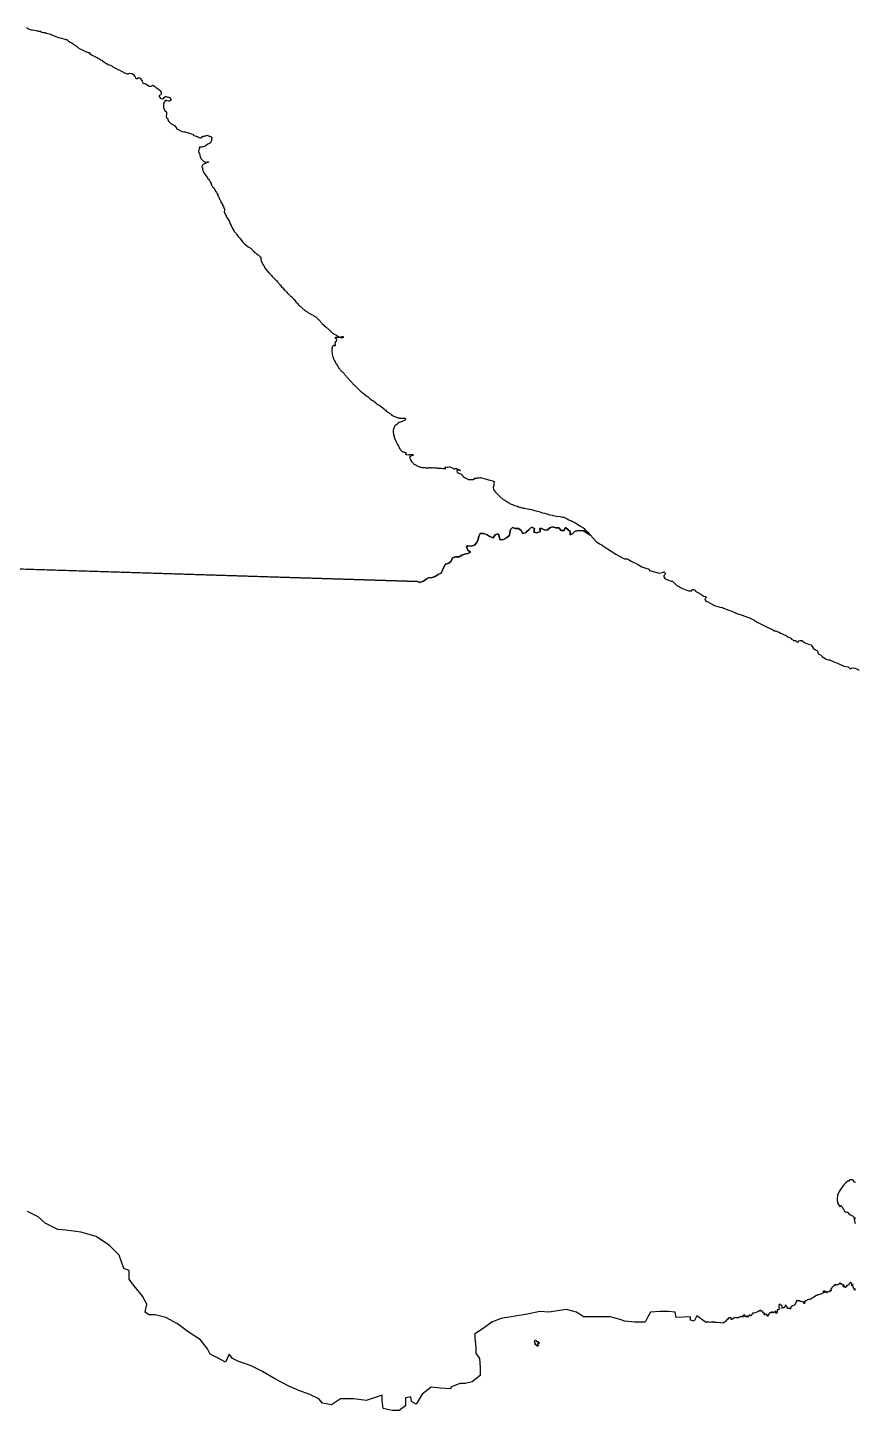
# Model space of a CAD drawing. Header units: inches. Extents: x 2525027 to 2750615, y 3895362 to 4165391.
# Drawn here: x 2637821 to 2694218, y 3895362 to 3989547 of the extents above; entities that cross this region are included whole.
import ezdxf

# ---------------------------------------------------------------- set-up
doc = ezdxf.new("R2010")
doc.units = ezdxf.units.IN
doc.header["$MEASUREMENT"] = 0
doc.layers.add('TDF.DBO', color=7, linetype='Continuous')

msp = doc.modelspace()

# ---------------------------------------------------------------- linework, layer by layer
at = {"layer": 'TDF.DBO'}
for points in [[(2637720.107, 3989546.636), (2637858.669, 3989484.259), (2637907.166, 3989449.605), (2638059.585, 3989408.021), (2638156.578, 3989401.09), (2638399.063, 3989359.506), (2638544.553, 3989317.921), (2638669.259, 3989297.129), (2638787.037, 3989241.683), (2638870.175, 3989220.891), (2639015.665, 3989227.822), (2639084.946, 3989172.376), (2639195.796, 3989158.514), (2639306.646, 3989130.791), (2639507.562, 3989040.692), (2639687.693, 3988957.523), (2639902.465, 3988874.354), (2640034.099, 3988846.631), (2640138.021, 3988825.839), (2640290.439, 3988791.185), (2640408.217, 3988735.739), (2640484.427, 3988735.739), (2640525.995, 3988701.085), (2640609.133, 3988631.778), (2640719.983, 3988562.471), (2640837.761, 3988507.025), (2640948.611, 3988416.925), (2641073.317, 3988326.825), (2641094.101, 3988326.825), (2641177.239, 3988271.379), (2641191.095, 3988243.656), (2641232.663, 3988202.072), (2641295.017, 3988181.28), (2641336.585, 3988125.834), (2641447.435, 3988070.388), (2641634.494, 3988001.08), (2641766.129, 3987931.773), (2641939.332, 3987848.604), (2642008.613, 3987848.604), (2642050.181, 3987786.227), (2642167.96, 3987696.128), (2642313.45, 3987619.89), (2642569.79, 3987488.206), (2642659.856, 3987439.69), (2642722.209, 3987425.829), (2642736.065, 3987391.175), (2642784.562, 3987356.521), (2642888.484, 3987335.729), (2642902.34, 3987294.145), (2642950.837, 3987252.56), (2643047.831, 3987197.114), (2643089.399, 3987162.461), (2643158.681, 3987100.084), (2643214.105, 3987100.084), (2643234.89, 3987072.361), (2643359.596, 3987009.984), (2643456.59, 3986989.192), (2643553.583, 3986954.538), (2643622.865, 3986885.231), (2643664.433, 3986864.439), (2643796.067, 3986795.131), (2643872.277, 3986760.478), (2643920.774, 3986718.893), (2644080.12, 3986642.655), (2644260.251, 3986552.555), (2644419.598, 3986469.387), (2644606.657, 3986407.01), (2644682.867, 3986393.148), (2644787.211, 3986435.565), (2644948.319, 3986420.202), (2645024.528, 3986364.756), (2645107.665, 3986246.933), (2645142.306, 3986191.487), (2645176.947, 3986115.249), (2645218.515, 3986094.457), (2645280.868, 3986094.457), (2645350.15, 3986136.041), (2645426.359, 3986142.972), (2645523.353, 3986087.526), (2645537.209, 3986039.011), (2645620.346, 3985907.327), (2645654.987, 3985851.881), (2645675.771, 3985775.643), (2645745.052, 3985747.92), (2645800.477, 3985747.92), (2645932.112, 3985671.682), (2646029.105, 3985609.305), (2646084.53, 3985560.79), (2646153.811, 3985553.859), (2646230.021, 3985567.721), (2646320.086, 3985616.236), (2646354.727, 3985623.167), (2646465.577, 3985560.79), (2646500.217, 3985505.344), (2646555.642, 3985463.76), (2646652.636, 3985415.244), (2646756.558, 3985339.006), (2646818.911, 3985262.768), (2646915.904, 3985144.945), (2646908.976, 3985020.192), (2646888.192, 3984964.746), (2646832.767, 3984957.815), (2646784.27, 3984909.3), (2646791.198, 3984846.924), (2646846.623, 3984763.755), (2646908.976, 3984715.239), (2646985.186, 3984687.516), (2647040.611, 3984694.447), (2647075.251, 3984722.17), (2647089.107, 3984770.685), (2647102.964, 3984812.27), (2647151.46, 3984791.478), (2647158.389, 3984839.993), (2647199.957, 3984867.716), (2647255.382, 3984867.716), (2647310.807, 3984826.131), (2647366.232, 3984819.201), (2647442.441, 3984819.201), (2647511.723, 3984798.408), (2647511.723, 3984756.824), (2647560.22, 3984708.309), (2647601.788, 3984639.001), (2647560.22, 3984583.555), (2647539.435, 3984576.625), (2647497.866, 3984535.04), (2647477.082, 3984535.04), (2647407.801, 3984541.971), (2647331.592, 3984555.832), (2647283.095, 3984590.486), (2647220.742, 3984590.486), (2647193.029, 3984555.832), (2647123.748, 3984479.594), (2647075.251, 3984368.702), (2647068.323, 3984237.018), (2647082.179, 3984098.403), (2647116.82, 3983973.65), (2647186.101, 3983855.827), (2647234.598, 3983828.104), (2647276.167, 3983758.797), (2647283.095, 3983689.49), (2647290.023, 3983613.251), (2647276.167, 3983592.459), (2647255.382, 3983550.875), (2647269.239, 3983481.567), (2647303.879, 3983384.537), (2647345.448, 3983363.745), (2647380.088, 3983356.814), (2647380.088, 3983294.437), (2647414.729, 3983183.545), (2647587.932, 3983010.277), (2647615.644, 3982989.485), (2647816.56, 3982885.524), (2647906.625, 3982774.632), (2647975.907, 3982649.878), (2648162.966, 3982552.848), (2648336.168, 3982483.541), (2648453.946, 3982448.887), (2648550.94, 3982448.887), (2648620.221, 3982428.095), (2648751.855, 3982372.649), (2648855.777, 3982351.857), (2648994.34, 3982303.341), (2649091.333, 3982268.688), (2649105.189, 3982240.965), (2649153.686, 3982199.38), (2649229.896, 3982178.588), (2649313.033, 3982143.934), (2649396.17, 3982102.35), (2649430.811, 3982102.35), (2649513.948, 3982067.696), (2649576.302, 3982046.904), (2649631.727, 3982046.904), (2649680.223, 3982067.696), (2649735.648, 3982123.142), (2649784.145, 3982157.796), (2649853.426, 3982157.796), (2649908.851, 3982178.588), (2649957.348, 3982185.519), (2649985.061, 3982199.38), (2650054.342, 3982220.172), (2650102.839, 3982199.38), (2650192.904, 3982157.796), (2650234.473, 3982143.934), (2650296.826, 3982137.004), (2650345.323, 3982088.488), (2650366.107, 3982053.835), (2650366.107, 3981991.458), (2650352.251, 3981963.735), (2650345.323, 3981915.22), (2650352.251, 3981887.497), (2650345.323, 3981845.912), (2650303.754, 3981755.813), (2650269.113, 3981735.021), (2650227.545, 3981686.505), (2650165.192, 3981637.99), (2650102.839, 3981603.336), (2650005.845, 3981534.029), (2649929.636, 3981485.514), (2649811.858, 3981430.068), (2649735.648, 3981423.137), (2649666.367, 3981395.414), (2649638.655, 3981402.345), (2649534.733, 3981402.345), (2649507.02, 3981381.553), (2649507.02, 3981353.83), (2649534.733, 3981284.522), (2649472.38, 3981166.7), (2649458.524, 3981111.254), (2649534.733, 3980944.916), (2649562.445, 3980854.816), (2649576.302, 3980743.924), (2649631.727, 3980626.102), (2649707.936, 3980542.933), (2649798.001, 3980459.764), (2649818.786, 3980432.041), (2649881.139, 3980397.387), (2649957.348, 3980376.595), (2649998.917, 3980390.457), (2650075.126, 3980411.249), (2650137.479, 3980404.318), (2650137.479, 3980383.526), (2650095.91, 3980362.734), (2649979.198, 3980328.604), (2649950.935, 3980309.71), (2649872.938, 3980273.895), (2649783.805, 3980220.586), (2649707.175, 3980155.492), (2649680.357, 3980074.328), (2649703.427, 3980014.243), (2649738.856, 3980025.377), (2649723.704, 3979936.376), (2649749.618, 3979813.84), (2649798.115, 3979716.81), (2649798.115, 3979689.087), (2649846.612, 3979647.502), (2649888.181, 3979564.333), (2649964.39, 3979467.303), (2650019.815, 3979384.134), (2650075.24, 3979335.619), (2650082.168, 3979300.965), (2650151.449, 3979217.796), (2650179.162, 3979155.419), (2650227.658, 3979113.835), (2650262.299, 3979044.528), (2650276.155, 3978996.012), (2650324.652, 3978940.566), (2650331.58, 3978871.259), (2650366.221, 3978801.952), (2650421.646, 3978704.921), (2650463.214, 3978663.337), (2650511.711, 3978649.475), (2650532.496, 3978573.237), (2650567.136, 3978524.722), (2650594.849, 3978490.068), (2650601.777, 3978448.484), (2650622.561, 3978406.899), (2650657.202, 3978379.176), (2650671.058, 3978344.523), (2650691.842, 3978323.73), (2650719.555, 3978275.215), (2650781.908, 3978150.462), (2650781.908, 3978108.877), (2650830.405, 3978053.432), (2650871.973, 3977956.401), (2650865.045, 3977907.886), (2650899.686, 3977859.371), (2650941.255, 3977810.856), (2650982.823, 3977734.617), (2650982.823, 3977686.102), (2651017.464, 3977609.864), (2651086.745, 3977505.903), (2651107.53, 3977457.388), (2651162.954, 3977360.357), (2651197.595, 3977256.396), (2651239.164, 3977194.02), (2651239.164, 3977138.574), (2651232.236, 3977103.92), (2651218.379, 3977034.612), (2651238.242, 3976958.212), (2651398.511, 3976618.769), (2651440.079, 3976542.53), (2651509.361, 3976438.569), (2651550.929, 3976403.916), (2651571.714, 3976369.262), (2651578.642, 3976341.539), (2651578.642, 3976299.955), (2651599.426, 3976279.162), (2651594.79, 3976228.58), (2651620.571, 3976192.014), (2651679.138, 3976073.57), (2651788.919, 3975866.663), (2651847.235, 3975746.397), (2651893.538, 3975676.654), (2651918.964, 3975642.626), (2651958.781, 3975587.994), (2651998.423, 3975537.471), (2652025.423, 3975503.266), (2652064.347, 3975450.241), (2652138.469, 3975342.541), (2652271.454, 3975211.828), (2652382.304, 3975059.352), (2652493.154, 3974941.529), (2652597.075, 3974816.776), (2652694.069, 3974754.399), (2652853.416, 3974615.784), (2652991.978, 3974553.408), (2653012.762, 3974525.685), (2653026.619, 3974497.962), (2653075.116, 3974484.1), (2653109.756, 3974442.516), (2653137.469, 3974387.07), (2653199.822, 3974324.693), (2653269.103, 3974241.524), (2653352.24, 3974206.871), (2653414.593, 3974137.563), (2653456.162, 3974109.84), (2653518.515, 3974068.256), (2653548.22, 3974038.512), (2653599.008, 3973995.653), (2653652.571, 3973963.379), (2653698.306, 3973917.083), (2653717.926, 3973877.934), (2653707.797, 3973816.374), (2653700.387, 3973752.956), (2653722.44, 3973671.422), (2653739.911, 3973632.343), (2653869.204, 3973386.86), (2653921.093, 3973317.697), (2654023.852, 3973128.758), (2654118.252, 3973011.506), (2654286.211, 3972813.79), (2654347.676, 3972756.256), (2654385.097, 3972703.658), (2654430.976, 3972657.862), (2654476.054, 3972603.63), (2654518.632, 3972553.897), (2654550.869, 3972524.704), (2654588.056, 3972503.308), (2654630.028, 3972454.29), (2654659.934, 3972423.591), (2654721.571, 3972361.947), (2654754.845, 3972333.541), (2654804.521, 3972289.644), (2654841.551, 3972238.511), (2654905.512, 3972154.816), (2654938.468, 3972128.125), (2654967.692, 3972095.996), (2654986.452, 3972057.635), (2655016.39, 3972024.219), (2655070.179, 3971956.953), (2655144.174, 3971879.885), (2655203.089, 3971818.201), (2655275.399, 3971739.987), (2655325.751, 3971672.071), (2655354.549, 3971642.23), (2655387.435, 3971617.182), (2655432.379, 3971568.133), (2655474.742, 3971517.65), (2655526.885, 3971450.31), (2655576.032, 3971411.167), (2655623.027, 3971368.302), (2655658.066, 3971346.976), (2655692.964, 3971325.148), (2655711.869, 3971287.286), (2655741.523, 3971256.659), (2655776.276, 3971234.33), (2655803.64, 3971203.271), (2655838.536, 3971181.445), (2655867.835, 3971151.461), (2655892.4, 3971116.322), (2655937.96, 3971072.242), (2655985.456, 3971029.236), (2656104.886, 3970877.526), (2656243.245, 3970742.642), (2656281.269, 3970665.775), (2656342.019, 3970609.527), (2656366.873, 3970575.392), (2656397.748, 3970547.124), (2656435.08, 3970526.229), (2656474.91, 3970500.833), (2656507.152, 3970475.428), (2656526.701, 3970437.926), (2656558.511, 3970411.017), (2656630.52, 3970365.651), (2656661.679, 3970334.595), (2656706.844, 3970290.085), (2656756.668, 3970248.584), (2656795.509, 3970231.051), (2656831.687, 3970206.151), (2656870.391, 3970191.906), (2656905.143, 3970169.577), (2656933.152, 3970138.876), (2656989.578, 3970107.142), (2657050.024, 3970081.845), (2657088.144, 3970061.809), (2657122.61, 3970038.48), (2657160.298, 3970016.943), (2657237.19, 3969981.016), (2657270.577, 3969955.827), (2657304.108, 3969931.138), (2657339.356, 3969904.878), (2657417.818, 3969866.883), (2657450.774, 3969840.192), (2657486.315, 3969818.722), (2657529.189, 3969773.781), (2657573.779, 3969727.268), (2657599.065, 3969694.633), (2657636.752, 3969673.095), (2657666.622, 3969641.325), (2657711.57, 3969596.064), (2657753.866, 3969547.225), (2657770.336, 3969508.431), (2657801.212, 3969480.165), (2657862.239, 3969417.34), (2657889.74, 3969382.992), (2657982.075, 3969293.403), (2658053.357, 3969241.744), (2658135.707, 3969173.944), (2658182.31, 3969132.544), (2658216.054, 3969106.712), (2658244.056, 3969072.223), (2658355.626, 3968970.4), (2658420.816, 3968914.515), (2658470.922, 3968870.225), (2658495.562, 3968837.231), (2658526.508, 3968807.321), (2658574.719, 3968764.924), (2658610.288, 3968738.844), (2658668.57, 3968704.144), (2658702.666, 3968673.881), (2658814.311, 3968615.627), (2658869.155, 3968580.28), (2658925.798, 3968549.297), (2658945.578, 3968541.782), (2659004.274, 3968518.876), (2659034.362, 3968489.751), (2659071.413, 3968471.644), (2659157.522, 3968467.757), (2659190.712, 3968494.607), (2659233.173, 3968500.954), (2659270.858, 3968518.947), (2659311.94, 3968514.856), (2659326.118, 3968475.631), (2659313.451, 3968435.368), (2659270.057, 3968427.66), (2659226.889, 3968426.387), (2659183.215, 3968421.468), (2659139.977, 3968421.84), (2659099.628, 3968436.01), (2659057.036, 3968436.741), (2659015.321, 3968448.05), (2658883.951, 3968441.513), (2658797.19, 3968441.254), (2658759.498, 3968419.472), (2658791.446, 3968389.277), (2658830.574, 3968372.744), (2658859.297, 3968340.758), (2658862.376, 3968298.73), (2658864.308, 3968256.486), (2658845.843, 3968216.786), (2658842.69, 3968173.82), (2658805.72, 3968154.542), (2658780.18, 3968122.267), (2658770.161, 3968081.793), (2658749.055, 3968046.095), (2658748.264, 3968001.916), (2658771.182, 3967966.705), (2658774.182, 3967879.212), (2658732.873, 3967876.869), (2658695.178, 3967894.619), (2658655.179, 3967904.357), (2658632.57, 3967869.086), (2658601.089, 3967836.876), (2658577.259, 3967799.243), (2658560.582, 3967716.8), (2658551.346, 3967653.631), (2658554.137, 3967569.176), (2658555.71, 3967484.254), (2658560.148, 3967399.873), (2658570.027, 3967337.229), (2658574.105, 3967273.257), (2658593.76, 3967191.862), (2658623.802, 3967136.215), (2658648.217, 3967077.024), (2658657.598, 3967036.183), (2658667.335, 3966994.699), (2658715.672, 3966900.011), (2658728.848, 3966861.069), (2658739.697, 3966842.284), (2658774.897, 3966789.504), (2658793.948, 3966752.142), (2658797.238, 3966708.97), (2658813.351, 3966670.819), (2658854.034, 3966621.086), (2658903.562, 3966553.133), (2658923.61, 3966513.593), (2658954.651, 3966455.769), (2659009.509, 3966386.573), (2659035.221, 3966351.651), (2659087.651, 3966285.312), (2659128.551, 3966236.329), (2659192.511, 3966152.635), (2659231.483, 3966128.025), (2659265.446, 3966104.838), (2659298.113, 3966077.145), (2659330.493, 3966048.452), (2659358.283, 3966015.107), (2659382.408, 3965974.678), (2659398.454, 3965959.831), (2659443.009, 3965914.14), (2659465.641, 3965877.927), (2659506.573, 3965828.122), (2659550.161, 3965781.894), (2659572.428, 3965742.535), (2659616.651, 3965690.983), (2659657.8, 3965641.928), (2659689.755, 3965615.522), (2659721.201, 3965585.469), (2659748.908, 3965546.19), (2659781.357, 3965515.852), (2659818.174, 3965487.521), (2659839.083, 3965449.091), (2659889.363, 3965402.586), (2659936.495, 3965356.434), (2659962.13, 3965319.369), (2659988.273, 3965285.948), (2660054.103, 3965226.633), (2660102.814, 3965184.094), (2660134.117, 3965153.54), (2660175.009, 3965100.768), (2660209.109, 3965074.293), (2660222.431, 3965057.512), (2660267.845, 3965011.035), (2660364.03, 3964912.23), (2660408.231, 3964869.076), (2660455.87, 3964826.571), (2660527.647, 3964770.981), (2660567.401, 3964743.441), (2660600.493, 3964713.461), (2660697.712, 3964633.315), (2660822.555, 3964527.72), (2660924.504, 3964450.832), (2660977.949, 3964413.446), (2661012.702, 3964391.117), (2661046.584, 3964361.998), (2661095.8, 3964321.21), (2661192.656, 3964237.917), (2661324.988, 3964158.352), (2661377.61, 3964120.93), (2661428.648, 3964077.999), (2661514.509, 3964011.098), (2661569.629, 3963969.174), (2661619.95, 3963925.636), (2661690.7, 3963876.835), (2661745.517, 3963846.098), (2661819.173, 3963800.804), (2661953.629, 3963686.252), (2662008.611, 3963647.616), (2662040.987, 3963617.029), (2662119.606, 3963543.79), (2662194.421, 3963503.651), (2662256.077, 3963444.571), (2662353.399, 3963361.177), (2662405.74, 3963324.551), (2662459.751, 3963289.557), (2662533.509, 3963236.796), (2662592.466, 3963194.604), (2662684.851, 3963134.37), (2662777.46, 3963079.564), (2662955.234, 3963004.979), (2663034.55, 3962977.844), (2663076.343, 3962971.251), (2663116.589, 3962958.584), (2663158.365, 3962950.348), (2663199.156, 3962942.448), (2663283.76, 3962946.534), (2663346.633, 3962953.101), (2663409.148, 3962957.037), (2663448.918, 3962946.184), (2663531.991, 3962945.84), (2663564.747, 3962866.919), (2663535.094, 3962838.527), (2663513.761, 3962802.333), (2663360.634, 3962727.549), (2663342.784, 3962715.764), (2663286.488, 3962685.202), (2663203.799, 3962675.503), (2663140.789, 3962656.598), (2663079.617, 3962639.815), (2663038.395, 3962563.632), (2662974.789, 3962505.565), (2662885.798, 3962447.376), (2662829.721, 3962414.261), (2662827.109, 3962371.661), (2662796.926, 3962340.15), (2662791.834, 3962296.747), (2662769.023, 3962261.06), (2662760.159, 3962219.499), (2662738.28, 3962178.539), (2662730.742, 3962137.625), (2662736.03, 3962093.975), (2662732.432, 3962051.715), (2662736.908, 3962008.895), (2662734.957, 3961966.62), (2662741.429, 3961903.297), (2662750.84, 3961837.316), (2662751.203, 3961795.352), (2662787.123, 3961719.202), (2662790.44, 3961676.227), (2662796.75, 3961635.531), (2662817.267, 3961597.683), (2662828.011, 3961555.47), (2662857.809, 3961499.856), (2662884.788, 3961442.455), (2662905.643, 3961405.591), (2662934.253, 3961324.234), (2662976.596, 3961247.538), (2662996.127, 3961210.027), (2663024.235, 3961143.155), (2663055.714, 3961082.838), (2663081.399, 3961050.376), (2663105.875, 3961012.825), (2663123.248, 3960973.849), (2663124.748, 3960930.396), (2663177.769, 3960865.461), (2663202.281, 3960831.2), (2663224.123, 3960793.998), (2663310.202, 3960692.428), (2663384.426, 3960652.17), (2663469.574, 3960630.748), (2663510.778, 3960630.412), (2663553.808, 3960616.242), (2663593.883, 3960603.083), (2663604.151, 3960562.683), (2663593.487, 3960522.289), (2663571.017, 3960487.587), (2663616.029, 3960474.673), (2663652.6, 3960471.787), (2663774.714, 3960439.368), (2663816.386, 3960451.536), (2663846.531, 3960479.759), (2663950.737, 3960475.214), (2664014.985, 3960479.383), (2664052.865, 3960461.469), (2664094.203, 3960458.337), (2664122.862, 3960426.51), (2664089.609, 3960400.451), (2664006.592, 3960405.73), (2663963.534, 3960402.295), (2663928.193, 3960381.354), (2663960.884, 3960356.406), (2663922.93, 3960337.459), (2663843.851, 3960311.115), (2663852.964, 3960270.56), (2663892.51, 3960254.279), (2663866.932, 3960221.738), (2663904.976, 3960099.167), (2663967.495, 3959983.639), (2664097.168, 3959874.311), (2664122.512, 3959840.867), (2664156.19, 3959815.582), (2664194.829, 3959791.903), (2664213.598, 3959782.454), (2664413.387, 3959686.298), (2664549.972, 3959620.851), (2664590.574, 3959610.813), (2664631.403, 3959606.204), (2664671.684, 3959596.828), (2664716.506, 3959595.807), (2664847.796, 3959588.327), (2664889.026, 3959575.321), (2664930.947, 3959580.248), (2664971.873, 3959569.548), (2665034.816, 3959567.558), (2665141.087, 3959563.405), (2665184.566, 3959560.091), (2665225.934, 3959574.567), (2665268.895, 3959584.093), (2665307.814, 3959570.777), (2665350.746, 3959562.694), (2665389.157, 3959578.182), (2665430.934, 3959569.944), (2665469.667, 3959584.77), (2665552.595, 3959571.263), (2665593.665, 3959573.726), (2665656.232, 3959567.461), (2665718.969, 3959561.687), (2665758.21, 3959547.712), (2665799.567, 3959546.223), (2665841.782, 3959532.882), (2665884.957, 3959531.875), (2665925.418, 3959538.952), (2665966.811, 3959540.754), (2666028.102, 3959530.797), (2666133.383, 3959519.002), (2666240.747, 3959524.385), (2666304.658, 3959520.411), (2666289.596, 3959559.697), (2666263.248, 3959591.835), (2666276.053, 3959632.045), (2666401.024, 3959604.706), (2666442.041, 3959602.233), (2666570.171, 3959622.258), (2666814.1, 3959545.412), (2666845.3, 3959504.264), (2666879.825, 3959499.947), (2666910.034, 3959499.947), (2666966.137, 3959521.533), (2667030.871, 3959508.581), (2667097.488, 3959474.332), (2667115.491, 3959462.667), (2667159.214, 3959466.428), (2667191.376, 3959438.357), (2667303.688, 3959383.967), (2667176.162, 3959403.923), (2667155.761, 3959399.893), (2667093.887, 3959401.793), (2667064.708, 3959371.588), (2667097.827, 3959250.702), (2667391.256, 3959125.815), (2667438.195, 3959040.112), (2667468.539, 3959011.563), (2667506.491, 3958962.795), (2667594.29, 3958905.23), (2667726.498, 3958839.08), (2667859.084, 3958777.202), (2667924.145, 3958765.404), (2667988.804, 3958761.999), (2668094.679, 3958774.225), (2668157.44, 3958778.077), (2668198.948, 3958775.436), (2668252.888, 3958801.575), (2668287.986, 3958852.878), (2668325.752, 3958869.686), (2668388.866, 3958868.188), (2668454.408, 3958862.556), (2668493.787, 3958876.058), (2668525.92, 3958905.254), (2668607.431, 3958882.873), (2668650.758, 3958880.712), (2668679.767, 3958910.426), (2669005.181, 3958811.534), (2669119.391, 3958798.105), (2669164.626, 3958776.441), (2669222.582, 3958754.415), (2669336.091, 3958715.528), (2669485.437, 3958677.223), (2669580.845, 3958641.442), (2669622.155, 3958627.279), (2669585.816, 3958550.941), (2669584.472, 3958424.935), (2669576.038, 3958365.198), (2669528.534, 3958225.928), (2669557.703, 3958124.038), (2669572.649, 3958064.394), (2669603.494, 3958036.089), (2669630.475, 3958002.309), (2669700.701, 3957898.878), (2669846.511, 3957749.58), (2669964.664, 3957631.56), (2670211.471, 3957414.719), (2670345.254, 3957349.96), (2670401.357, 3957306.788), (2670565.35, 3957207.491), (2670634.4, 3957177.271), (2670681.872, 3957129.781), (2670763.868, 3957090.926), (2670867.443, 3957056.388), (2670992.595, 3956991.629), (2671117.748, 3956965.726), (2671186.797, 3956931.188), (2671234.269, 3956922.553), (2671264.478, 3956909.602), (2671342.159, 3956892.333), (2671371.562, 3956881.885), (2671430.449, 3956860.741), (2671532.666, 3956840.911), (2671595.4, 3956834.34), (2671636.486, 3956818.584), (2671676.189, 3956809.191), (2671762.882, 3956797.029), (2671888.811, 3956781.389), (2671989.339, 3956750.747), (2672069.877, 3956737.083), (2672150.089, 3956715.344), (2672351.919, 3956666.459), (2672475.839, 3956629.656), (2672743.617, 3956563.523), (2672770.624, 3956538.319), (2672895.777, 3956499.464), (2673046.823, 3956469.243), (2673193.553, 3956421.753), (2673387.756, 3956352.677), (2673560.38, 3956344.043), (2673616.483, 3956313.822), (2673745.951, 3956296.553), (2673884.05, 3956279.284), (2674095.515, 3956249.064), (2674268.139, 3956205.891), (2674354.451, 3956192.94), (2674492.889, 3956140.577), (2674577.847, 3956083.262), (2674691.315, 3956025.494), (2674788.905, 3955982.104), (2674829.761, 3955967.03), (2674903.73, 3955930.482), (2675052.126, 3955857.161), (2675163.208, 3955795.743), (2675358.439, 3955681.101), (2675439.988, 3955618.656), (2675531.779, 3955566.487), (2675568.318, 3955542.752), (2675657.947, 3955488.526), (2675693.805, 3955463.993), (2675745.531, 3955429.062), (2675795.154, 3955364.213), (2675894.304, 3955282.279), (2676008.813, 3955160.377), (2676048.413, 3955089.119), (2676160.64, 3954967.207), (2675698.156, 3955281.073), (2675421.574, 3955305.401), (2675126.936, 3955240.786), (2674977.326, 3955079.473), (2674776.584, 3955003.699), (2674795.616, 3955232.447), (2674638.514, 3955354.145), (2674469.036, 3955488.935), (2674387.226, 3955292.559), (2674178.41, 3955293.447), (2674020.374, 3955473.768), (2673809.082, 3955477.276), (2673584.062, 3955537.227), (2673394.202, 3955486.618), (2673219.002, 3955320.943), (2673010.674, 3955339.652), (2672829.758, 3955428.911), (2672727.684, 3955421.646), (2672742.508, 3955219.952), (2672531.588, 3955144.47), (2672321.206, 3955181.072), (2672348.292, 3955424.876), (2672155.142, 3955532.319), (2671985.102, 3955369.045), (2671817.608, 3955205.695), (2671778.104, 3955158.421), (2671557.144, 3955088.323), (2671440.598, 3955295.479), (2671276.142, 3955427.578), (2671054.46, 3955423.74), (2670865.768, 3955508.127), (2670721.388, 3955351.76), (2670682.348, 3955136.322), (2670641.606, 3954951.508), (2670458.982, 3954793.688), (2670252.1, 3954679.875), (2670019.608, 3954653.417), (2669938.55, 3954854.462), (2669893.468, 3955067.215), (2669669.824, 3954992.097), (2669547.016, 3954786.705), (2669317.748, 3954877.349), (2669124.948, 3954997.521), (2668898.504, 3955098.277), (2668648.758, 3955092.696), (2668572.598, 3954916.539), (2668515.464, 3954691.429), (2668425.46, 3954474.906), (2668270.268, 3954295.919), (2668036.516, 3954223.639), (2667805.354, 3954245.55), (2667722.168, 3954184.241), (2667802.526, 3953957.74), (2667992.502, 3953827.458), (2667809.226, 3953738.445), (2667599.146, 3953693.512), (2667413.326, 3953604.572), (2667221.782, 3953492.867), (2666972.178, 3953492.377), (2666779.562, 3953434.205), (2666674.008, 3953207.936), (2666519.868, 3953067.134), (2666298.77, 3952991.944), (2666186.7, 3952806.626), (2666089.06, 3952590.321), (2665991.63, 3952381.653), (2665803.194, 3952290.24), (2665595.892, 3952161.152), (2665379.812, 3952083.271), (2665144.846, 3952059.432), (2664972.098, 3951982.856), (2664785.086, 3951850.64), (2664594.316, 3951766.937), (2664543.766, 3951744.91), (2664373.863, 3951809.778), (2618616.59, 3953254.175)], [(2603812.817, 3953721.478), (2664373.863, 3951809.778), (2664543.766, 3951744.91), (2664594.316, 3951766.937), (2664785.086, 3951850.64), (2664972.098, 3951982.856), (2665144.846, 3952059.432), (2665379.812, 3952083.271), (2665595.892, 3952161.152), (2665803.194, 3952290.24), (2665991.63, 3952381.653), (2666089.06, 3952590.321), (2666186.7, 3952806.626), (2666298.77, 3952991.944), (2666519.868, 3953067.134), (2666674.008, 3953207.936), (2666779.562, 3953434.205), (2666972.178, 3953492.377), (2667221.782, 3953492.867), (2667413.326, 3953604.572), (2667599.146, 3953693.512), (2667809.226, 3953738.445), (2667992.502, 3953827.458), (2667802.526, 3953957.74), (2667722.168, 3954184.241), (2667805.354, 3954245.55), (2668036.516, 3954223.639), (2668270.268, 3954295.919), (2668425.46, 3954474.906), (2668515.464, 3954691.429), (2668572.598, 3954916.539), (2668648.758, 3955092.696), (2668898.504, 3955098.277), (2669124.948, 3954997.521), (2669317.748, 3954877.349), (2669547.016, 3954786.705), (2669669.824, 3954992.097), (2669893.468, 3955067.215), (2669938.55, 3954854.462), (2670019.608, 3954653.417), (2670252.1, 3954679.875), (2670458.982, 3954793.688), (2670641.606, 3954951.508), (2670682.348, 3955136.322), (2670721.388, 3955351.76), (2670865.768, 3955508.127), (2671054.46, 3955423.74), (2671276.142, 3955427.578), (2671440.598, 3955295.479), (2671557.144, 3955088.323), (2671778.104, 3955158.421), (2671817.608, 3955205.695), (2671985.102, 3955369.045), (2672155.142, 3955532.319), (2672348.292, 3955424.876), (2672321.206, 3955181.072), (2672531.588, 3955144.47), (2672742.508, 3955219.952), (2672727.684, 3955421.646), (2672829.758, 3955428.911), (2673010.674, 3955339.652), (2673219.002, 3955320.943), (2673394.202, 3955486.618), (2673584.062, 3955537.227), (2673809.082, 3955477.276), (2674020.374, 3955473.768), (2674178.41, 3955293.447), (2674387.226, 3955292.559), (2674469.036, 3955488.935), (2674638.514, 3955354.145), (2674795.616, 3955232.447), (2674776.584, 3955003.699), (2674977.326, 3955079.473), (2675126.936, 3955240.786), (2675421.574, 3955305.401), (2675698.156, 3955281.073), (2676160.64, 3954967.207), (2676550.425, 3954549.458), (2676779.268, 3954377.754), (2676905.131, 3954331.966), (2676996.668, 3954263.284), (2677339.931, 3954045.792), (2677889.152, 3953679.489), (2678449.815, 3953393.315), (2678495.583, 3953358.975), (2678667.215, 3953358.975), (2678758.752, 3953313.187), (2678941.825, 3953198.717), (2679410.951, 3952969.778), (2679662.678, 3952820.968), (2680017.383, 3952695.051), (2680154.688, 3952672.157), (2680189.014, 3952580.582), (2680852.657, 3952385.984), (2681058.614, 3952431.771), (2681195.92, 3952477.559), (2681241.688, 3952443.218), (2681287.456, 3952340.196), (2681184.478, 3952260.067), (2681173.035, 3952202.832), (2681173.035, 3952134.151), (2681241.688, 3952031.128), (2681424.762, 3951928.105), (2681676.488, 3951847.977), (2681768.025, 3951836.53), (2681882.446, 3951733.507), (2682064.161, 3951557.521), (2682431.667, 3951332.864), (2682671.951, 3951252.735), (2682866.467, 3951195.501), (2683015.214, 3951195.501), (2683072.425, 3951195.501), (2683106.751, 3951275.629), (2683186.846, 3951275.629), (2683289.825, 3951229.841), (2683347.035, 3951149.713), (2683484.34, 3951081.031), (2683621.646, 3951012.349), (2683747.509, 3950920.774), (2683873.372, 3950829.198), (2684033.561, 3950794.857), (2684079.33, 3950703.282), (2683987.793, 3950691.835), (2683953.467, 3950634.6), (2684022.119, 3950474.342), (2684170.867, 3950428.555), (2684319.614, 3950348.426), (2684628.551, 3950176.722), (2684994.698, 3950062.252), (2685166.33, 3950039.358), (2685223.54, 3949993.57), (2685589.688, 3949867.654), (2685795.645, 3949798.972), (2686138.909, 3949650.162), (2686504.584, 3949534.276), (2687048.669, 3949319.848), (2687312.844, 3949176.92), (2687532.842, 3949041.925), (2688082.978, 3948768.025), (2688598.961, 3948528.36), (2688701.94, 3948471.126), (2688793.477, 3948471.126), (2688850.687, 3948436.785), (2688930.782, 3948402.444), (2689022.319, 3948368.103), (2689113.856, 3948299.421), (2689182.508, 3948276.527), (2689377.024, 3948184.952), (2689514.329, 3948150.611), (2689617.308, 3948047.588), (2689811.824, 3947967.46), (2689891.919, 3947864.437), (2689972.013, 3947852.99), (2690006.34, 3947807.202), (2690143.645, 3947795.755), (2690258.066, 3947692.733), (2690338.161, 3947715.627), (2690349.603, 3947784.308), (2690441.14, 3947795.755), (2690567.003, 3947795.755), (2690669.982, 3947738.52), (2690807.287, 3947646.945), (2691036.129, 3947555.369), (2691196.318, 3947498.134), (2691341.121, 3947276.258), (2691491.11, 3947175.189), (2691628.017, 3947107.612), (2691665.445, 3947063.148), (2691665.445, 3946948.679), (2691722.656, 3946879.997), (2691848.519, 3946822.762), (2691951.498, 3946719.74), (2692191.782, 3946559.482), (2692397.74, 3946479.354), (2692477.835, 3946479.354), (2692741.003, 3946341.99), (2692992.729, 3946261.861), (2693438.971, 3946055.816), (2693725.024, 3945998.582), (2693862.329, 3945872.665), (2694011.077, 3945929.9), (2694205.592, 3945907.006), (2694468.761, 3945781.089)], [(2694228.364, 3910888.641), (2694207.211, 3910878.06), (2694170.193, 3910893.932), (2694117.31, 3910936.256), (2694112.022, 3910967.999), (2694085.581, 3911005.033), (2694006.257, 3911057.938), (2693937.51, 3911057.938), (2693852.898, 3911057.938), (2693800.015, 3911036.776), (2693794.727, 3910989.161), (2693784.15, 3910983.87), (2693768.285, 3910983.87), (2693710.115, 3910978.58), (2693554.381, 3910846.299), (2693408.684, 3910698.183), (2693244.748, 3910481.272), (2693112.542, 3910264.362), (2693006.777, 3910026.289), (2692969.759, 3909740.601), (2693012.065, 3909507.819), (2693075.524, 3909380.847), (2693154.848, 3909238.003), (2693186.578, 3909232.713), (2693197.154, 3909243.294), (2693197.154, 3909275.037), (2693197.154, 3909312.07), (2693202.442, 3909317.361), (2693234.172, 3909317.361), (2693276.478, 3909269.746), (2693297.631, 3909222.132), (2693334.649, 3909190.389), (2693345.225, 3909148.065), (2693361.09, 3909105.741), (2693419.261, 3909063.417), (2693478.314, 3908931.132), (2693556.756, 3908894.12), (2693625.503, 3908851.796), (2693673.097, 3908851.796), (2693710.115, 3908841.215), (2693784.151, 3908751.276), (2693895.204, 3908671.919), (2693969.24, 3908645.466), (2694032.699, 3908619.014), (2694117.311, 3908518.494), (2694180.77, 3908465.589), (2694196.635, 3908455.008), (2694196.635, 3908428.556), (2694170.193, 3908423.265), (2694149.04, 3908423.265), (2694127.887, 3908396.813), (2694112.023, 3908380.941), (2694143.752, 3908359.779), (2694154.329, 3908359.779), (2694154.329, 3908317.455), (2694154.329, 3908238.097), (2694175.482, 3908137.578), (2694217.788, 3908079.382)], [(2694233.653, 3903624.776), (2694180.77, 3903624.776), (2694196.635, 3903577.162), (2694154.329, 3903550.709), (2694143.752, 3903630.067), (2694122.599, 3903656.519), (2694069.717, 3903709.424), (2694085.582, 3903778.201), (2694064.429, 3903778.201), (2694048.564, 3903884.011), (2694064.429, 3903926.335), (2694032.699, 3903910.464), (2693995.681, 3903873.43), (2693953.375, 3903841.687), (2693979.816, 3903894.592), (2693979.816, 3903958.078), (2693963.952, 3904032.145), (2693905.781, 3904069.179), (2693858.187, 3904069.179), (2693837.034, 3904032.145), (2693815.881, 3903989.821), (2693773.575, 3903958.078), (2693773.575, 3903915.754), (2693715.404, 3903878.721), (2693662.521, 3903841.687), (2693641.368, 3903868.14), (2693614.927, 3903884.011), (2693630.792, 3903831.106), (2693599.062, 3903767.62), (2693551.468, 3903735.877), (2693525.027, 3903735.877), (2693503.874, 3903767.62), (2693503.874, 3903825.816), (2693440.415, 3903757.039), (2693440.415, 3903794.072), (2693482.721, 3903841.687), (2693461.568, 3903868.14), (2693435.126, 3903831.106), (2693382.244, 3903804.654), (2693371.667, 3903836.397), (2693424.55, 3903873.43), (2693403.397, 3903910.464), (2693339.938, 3903926.335), (2693271.19, 3903952.788), (2693260.614, 3903995.112), (2693250.037, 3904016.274), (2693228.884, 3903973.95), (2693207.731, 3903958.078), (2693186.578, 3903989.821), (2693154.849, 3904048.017), (2693144.272, 3903989.821), (2693128.408, 3903958.078), (2693101.966, 3903958.078), (2693043.795, 3903926.335), (2692980.336, 3903905.173), (2692953.895, 3903921.045), (2692922.166, 3903910.464), (2692911.589, 3903884.011), (2692879.86, 3903873.43), (2692853.418, 3903958.078), (2692811.112, 3903926.335), (2692774.095, 3903873.43), (2692705.347, 3903804.654), (2692673.618, 3903772.91), (2692631.312, 3903746.458), (2692610.159, 3903735.877), (2692604.87, 3903688.262), (2692599.582, 3903651.229), (2692573.141, 3903635.357), (2692541.411, 3903651.229), (2692546.7, 3903608.905), (2692557.276, 3903571.871), (2692573.141, 3903545.419), (2692589.006, 3903534.838), (2692567.853, 3903503.095), (2692530.835, 3903497.804), (2692504.394, 3903450.19), (2692472.664, 3903450.19), (2692477.952, 3903481.933), (2692488.529, 3903503.095), (2692440.934, 3903481.933), (2692382.764, 3903423.737), (2692308.728, 3903413.156), (2692303.44, 3903370.832), (2692282.287, 3903376.122), (2692255.846, 3903413.156), (2692250.557, 3903455.48), (2692213.54, 3903444.899), (2692197.675, 3903471.352), (2692150.081, 3903444.899), (2692128.927, 3903423.737), (2692160.657, 3903413.156), (2692128.927, 3903397.284), (2692097.198, 3903397.284), (2692123.639, 3903434.318), (2692128.927, 3903471.352), (2692049.604, 3903471.352), (2692012.586, 3903407.865), (2692023.162, 3903344.379), (2691996.721, 3903333.798), (2691811.632, 3903249.15), (2691684.714, 3903222.698), (2691658.273, 3903243.86), (2691626.543, 3903196.245), (2691568.373, 3903190.955), (2691467.896, 3903111.597), (2691362.131, 3903053.402), (2691272.23, 3903005.787), (2691198.195, 3902947.591), (2691113.583, 3902910.558), (2691055.412, 3902905.267), (2691018.394, 3902921.139), (2690944.359, 3902884.105), (2690912.629, 3902852.362), (2690843.882, 3902831.2), (2690790.999, 3902815.329), (2690769.846, 3902773.005), (2690785.711, 3902741.262), (2690806.864, 3902704.228), (2690785.711, 3902677.776), (2690753.981, 3902672.485), (2690743.405, 3902635.452), (2690716.964, 3902651.323), (2690738.117, 3902704.228), (2690738.117, 3902725.39), (2690674.658, 3902730.681), (2690653.505, 3902730.681), (2690521.298, 3902773.005), (2690457.839, 3902778.296), (2690426.109, 3902804.748), (2690404.956, 3902831.201), (2690352.074, 3902836.491), (2690346.785, 3902815.329), (2690320.344, 3902810.039), (2690262.173, 3902841.782), (2690193.426, 3902804.748), (2690198.714, 3902751.843), (2690166.985, 3902698.938), (2690129.967, 3902651.324), (2690077.084, 3902556.095), (2690029.49, 3902497.899), (2689939.59, 3902471.446), (2689849.69, 3902423.832), (2689817.96, 3902360.346), (2689807.384, 3902291.569), (2689796.807, 3902265.117), (2689765.077, 3902280.988), (2689765.077, 3902302.15), (2689701.618, 3902318.022), (2689680.465, 3902302.15), (2689632.871, 3902302.15), (2689590.565, 3902318.022), (2689590.565, 3902360.346), (2689542.971, 3902392.089), (2689542.971, 3902429.122), (2689527.106, 3902460.865), (2689490.088, 3902455.575), (2689474.223, 3902466.156), (2689479.512, 3902524.352), (2689447.782, 3902519.061), (2689426.629, 3902466.156), (2689410.764, 3902418.541), (2689368.458, 3902386.798), (2689368.458, 3902365.636), (2689368.458, 3902344.474), (2689320.864, 3902344.474), (2689294.423, 3902349.765), (2689230.964, 3902333.893), (2689209.811, 3902323.312), (2689220.387, 3902370.927), (2689230.964, 3902444.994), (2689236.252, 3902466.156), (2689199.234, 3902503.19), (2689162.216, 3902524.352), (2689109.334, 3902540.223), (2689093.469, 3902582.547), (2689045.875, 3902587.838), (2688998.281, 3902529.642), (2689003.569, 3902439.703), (2689003.569, 3902392.089), (2689019.434, 3902349.765), (2689045.875, 3902328.603), (2689045.875, 3902280.988), (2689014.145, 3902265.117), (2689003.569, 3902233.374), (2688982.416, 3902201.631), (2688934.822, 3902238.664), (2688897.804, 3902185.759), (2688881.939, 3902127.564), (2688892.516, 3902090.53), (2688903.092, 3902058.787), (2688876.651, 3902042.915), (2688844.921, 3901990.01), (2688839.633, 3901968.848), (2688802.615, 3901984.72), (2688807.903, 3902027.044), (2688802.615, 3902079.949), (2688802.615, 3902111.692), (2688723.291, 3902085.239), (2688718.003, 3902048.206), (2688680.985, 3902021.753), (2688654.544, 3902021.753), (2688638.679, 3902037.625), (2688585.797, 3902027.044), (2688538.202, 3902005.882), (2688511.761, 3902005.882), (2688538.202, 3902032.334), (2688564.644, 3902064.077), (2688522.338, 3902048.206), (2688464.167, 3902011.172), (2688432.437, 3902037.625), (2688368.978, 3901974.139), (2688321.384, 3901926.524), (2688305.519, 3901873.619), (2688279.078, 3901804.843), (2688252.637, 3901778.39), (2688231.484, 3901773.1), (2688252.637, 3901815.424), (2688252.637, 3901836.586), (2688183.889, 3901831.295), (2688178.601, 3901831.295), (2688194.466, 3901894.781), (2688078.124, 3901884.2), (2688035.818, 3901847.167), (2688014.665, 3901884.2), (2688041.107, 3901968.848), (2688009.377, 3901968.848), (2687945.918, 3902000.591), (2687924.765, 3902037.625), (2687930.053, 3902101.111), (2687861.306, 3902111.692), (2687834.865, 3902122.273), (2687771.406, 3902122.273), (2687744.964, 3902196.34), (2687718.523, 3902154.016), (2687723.811, 3902111.692), (2687702.658, 3902111.692), (2687676.217, 3902132.854), (2687665.641, 3902164.597), (2687612.758, 3902111.692), (2687596.893, 3902090.53), (2687501.705, 3902048.206), (2687401.228, 3902011.172), (2687269.021, 3901990.01), (2687237.292, 3902005.882), (2687226.715, 3901942.396), (2687147.392, 3901889.491), (2687131.527, 3901847.167), (2687099.797, 3901810.134), (2687078.644, 3901804.844), (2687073.356, 3901826.006), (2687025.761, 3901826.006), (2687025.761, 3901863.039), (2686978.167, 3901836.587), (2686957.014, 3901773.101), (2686914.708, 3901725.486), (2686861.825, 3901709.615), (2686872.402, 3901810.134), (2686782.502, 3901741.358), (2686766.637, 3901757.229), (2686740.196, 3901751.939), (2686703.178, 3901730.777), (2686687.313, 3901767.81), (2686682.025, 3901878.911), (2686623.854, 3901841.877), (2686586.836, 3901836.587), (2686560.395, 3901783.682), (2686560.395, 3901751.939), (2686576.26, 3901730.777), (2686539.242, 3901720.196), (2686523.377, 3901730.777), (2686507.512, 3901767.81), (2686449.342, 3901757.229), (2686412.324, 3901736.067), (2686354.153, 3901736.067), (2686301.27, 3901704.324), (2686253.676, 3901672.581), (2686232.523, 3901656.71), (2686216.658, 3901672.581), (2686153.199, 3901672.581), (2686089.74, 3901667.291), (2686031.569, 3901677.872), (2685968.11, 3901662), (2685872.922, 3901603.804), (2685804.175, 3901561.48), (2685751.292, 3901556.19), (2685751.292, 3901662), (2685682.545, 3901693.743), (2685597.933, 3901662), (2685560.915, 3901603.804), (2685465.726, 3901519.156), (2685391.691, 3901445.089), (2685381.114, 3901402.765), (2685259.484, 3901323.408), (2685217.178, 3901291.665), (2685037.378, 3901323.408), (2684751.812, 3901344.57), (2684614.317, 3901344.57), (2684587.876, 3901386.894), (2684587.876, 3901418.637), (2684545.57, 3901376.313), (2684540.282, 3901344.57), (2684508.552, 3901371.022), (2684450.381, 3901386.894), (2684397.499, 3901360.441), (2684339.328, 3901349.86), (2684260.004, 3901376.313), (2684212.41, 3901376.313), (2684170.104, 3901376.313), (2684154.239, 3901397.475), (2684106.645, 3901397.475), (2684080.204, 3901360.441), (2684032.609, 3901355.151), (2683985.015, 3901397.475), (2683407.518, 3901798.662), (2683225.426, 3901434.323), (2682982.636, 3901495.046), (2682982.636, 3901737.939), (2682011.479, 3901677.216), (2681950.782, 3902041.555), (2681465.203, 3902102.278), (2680918.927, 3902102.278), (2680251.256, 3902041.555), (2680069.164, 3901737.939), (2679887.072, 3901373.6), (2679158.704, 3901373.6), (2678491.033, 3901434.323), (2678187.547, 3901555.769), (2677519.876, 3901737.939), (2676730.81, 3901737.939), (2676063.14, 3901737.939), (2675698.956, 3901737.939), (2675213.377, 3902041.555), (2674545.706, 3902223.724), (2673331.759, 3902041.555), (2672724.786, 3902102.278), (2671875.023, 3901920.108), (2670054.103, 3901616.492), (2669447.129, 3901373.6), (2668779.459, 3900887.814), (2668293.88, 3900584.198), (2668293.88, 3900280.582), (2668354.577, 3899673.35), (2668354.577, 3899248.287), (2668597.367, 3898883.948), (2668658.064, 3898276.716), (2668658.064, 3897730.207), (2668111.788, 3897305.145), (2667626.209, 3897183.699), (2667262.025, 3897183.699), (2666655.052, 3896940.806), (2666655.052, 3896819.359), (2665926.684, 3896880.083), (2665319.71, 3896940.806), (2664712.737, 3896455.02), (2664287.855, 3895787.065), (2663984.369, 3895969.234), (2663923.671, 3896272.851), (2663559.487, 3896212.127), (2663559.487, 3895665.618), (2663134.606, 3895362.002), (2662649.027, 3895362.002), (2662042.054, 3895483.449), (2661981.356, 3896029.958), (2661981.356, 3896394.297), (2660888.804, 3896029.958), (2660039.042, 3896151.404), (2659128.581, 3896151.404), (2658521.608, 3895726.342), (2657914.635, 3895847.788), (2657671.845, 3896151.404), (2657004.174, 3896455.02), (2656336.504, 3896697.913), (2655608.136, 3897001.529), (2654697.676, 3897487.315), (2653787.215, 3898033.823), (2653058.847, 3898398.163), (2652148.387, 3898701.779), (2651784.203, 3898883.948), (2651541.414, 3899187.564), (2651420.019, 3898883.948), (2651298.624, 3898641.055), (2650752.348, 3898944.671), (2650266.77, 3899187.564), (2650084.678, 3899551.904), (2649599.099, 3900159.136), (2648749.336, 3900705.644), (2648020.968, 3901252.153), (2647231.903, 3901677.216), (2646503.534, 3901859.385), (2646078.653, 3901859.385), (2645823.471, 3902041.555), (2645944.866, 3902588.064), (2645641.379, 3903134.573), (2644973.708, 3903984.697), (2644730.919, 3904288.313), (2644730.919, 3904895.545), (2644366.735, 3905016.992), (2644063.248, 3905927.84), (2643395.577, 3906595.795), (2642485.117, 3907203.027), (2641453.262, 3907506.643), (2640421.408, 3907628.09), (2639875.131, 3907688.813), (2639025.369, 3908113.875), (2638539.79, 3908538.938), (2637811.422, 3908903.277)]]:
    msp.add_lwpolyline(points, dxfattribs=at)
msp.add_lwpolyline([(2672439.5033, 3900150.5575), (2672456.2839, 3900139.476), (2672445.5189, 3900122.3787), (2672471.5915, 3900112.6049), (2672483.8294, 3900103.3818), (2672472.4313, 3900086.9178), (2672480.9799, 3900076.7861), (2672487.9454, 3900064.1215), (2672494.5943, 3900051.4569), (2672513.9079, 3900053.3565), (2672530.6885, 3900040.6919), (2672538.2873, 3900045.4412), (2672547.1525, 3900052.0901), (2672561.414, 3900053.7558), (2672569.6322, 3900052.7233), (2672588.6292, 3900047.9741), (2672600.0273, 3900041.9584), (2672625.9898, 3900030.5602), (2672629.5551, 3900013.4905), (2672620.9239, 3899991.9331), (2672640.2375, 3899988.4504), (2672662.4006, 3899990.0334), (2672661.4507, 3899969.4534), (2672678.548, 3899982.1181), (2672685.307, 3899963.9333), (2672698.1781, 3899947.2904), (2672690.763, 3899938.5377), (2672685.1969, 3899931.143), (2672669.9993, 3899917.2119), (2672654.1686, 3899929.8765), (2672635.4882, 3899940.958), (2672578.4975, 3899916.5787), (2672570.706, 3899901.9868), (2672561.414, 3899880.1679), (2672558.2341, 3899858.3214), (2672567.7325, 3899839.6411), (2672587.0461, 3899844.7069), (2672595.5947, 3899827.2931), (2672617.1245, 3899825.3934), (2672632.6387, 3899813.0454), (2672630.1058, 3899793.0986), (2672646.2532, 3899781.7005), (2672626.9396, 3899777.5844), (2672613.0085, 3899765.8697), (2672608.8925, 3899763.3368), (2672590.477, 3899753.9801), (2672582.2968, 3899750.9887), (2672552.535, 3899741.1737), (2672532.9048, 3899742.7567), (2672523.4064, 3899762.7035), (2672512.3239, 3899776.9228), (2672496.8107, 3899791.1989), (2672487.3122, 3899786.1331), (2672478.7636, 3899781.0672), (2672462.6162, 3899794.0485), (2672455.9673, 3899813.9952), (2672466.4156, 3899832.6755), (2672452.1679, 3899846.6066), (2672411.9577, 3899855.7885), (2672412.7424, 3899867.9162), (2672412.7424, 3899883.4029), (2672413.5408, 3899896.6319), (2672407.9031, 3899907.5991), (2672403.0925, 3899917.5285), (2672394.8605, 3899933.9925), (2672394.1584, 3899945.3494), (2672390.4278, 3899973.8861), (2672372.0641, 3899964.071), (2672372.4771, 3899970.128), (2672371.7475, 3899985.2842), (2672374.9137, 3900005.5476), (2672363.1851, 3900004.1986), (2672355.6001, 3900003.9645), (2672344.202, 3900012.5131), (2672354.6503, 3900027.7107), (2672356.0331, 3900036.8815), (2672359.7161, 3900049.2405), (2672372.6974, 3900065.0713), (2672367.9481, 3900084.7015), (2672372.6974, 3900105.2815), (2672384.8664, 3900112.6049), (2672406.5752, 3900127.7612), (2672423.3074, 3900137.4785)], close=True, dxfattribs=at)

doc.saveas('drawing.dxf')
